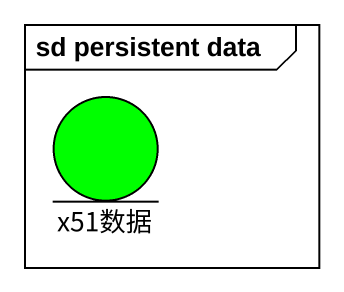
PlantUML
@startuml
mainframe sd persistent data
entity x51数据 #00FF00
@enduml
